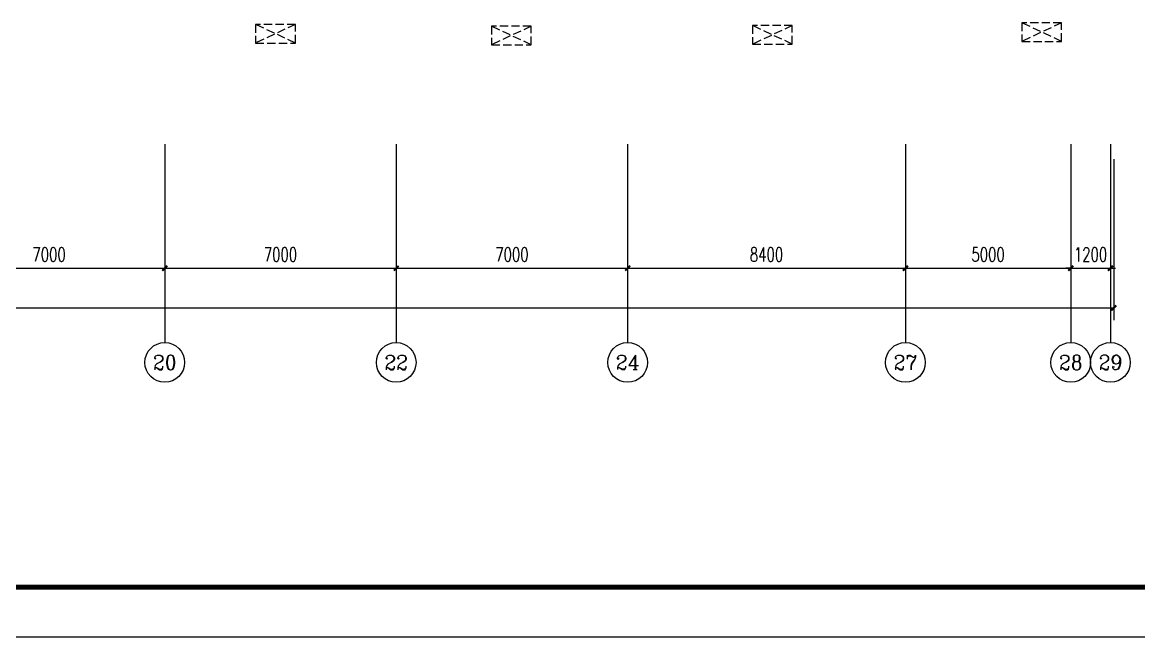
# Model space of a CAD drawing. Extents: x 0 to 302064749, y -59725395 to 1524223.
# Drawn here: x 2138423 to 2172184, y 1398073 to 1416659 of the extents above; entities that cross this region are included whole.
import ezdxf
from ezdxf.enums import TextEntityAlignment as Align

# ---------------------------------------------------------------- set-up
doc = ezdxf.new("R2010")
doc.units = 0
doc.header["$LTSCALE"] = 1000
doc.linetypes.add('DASH', pattern=[0.35, 0.25, -0.1])
for name, color, linetype in [('0-底图', 7, 'Continuous'), ('AXIS', 3, 'Continuous'), ('AXIS_TEXT', 7, 'Continuous'), ('BTTK', 7, 'Continuous'), ('PUB_TITLE', 4, 'Continuous'), ('空调外机', 211, 'Continuous')]:
    doc.layers.add(name, color=color, linetype=linetype)
doc.styles.add('_TCH_AXIS', font='COMPLEX', dxfattribs={"bigfont": 'GBCBIG'})
doc.styles.add('A_DIM_T3', font='simplex.shx', dxfattribs={"width": 0.7, "bigfont": 'gbcbig.shx'})
doc.styles.add('COMPLEX', font='COMPLEX')
doc.styles.add('HZ(TK)', font='geniso.shx', dxfattribs={"width": 0.9, "bigfont": 'hztxt.shx'})
doc.dimstyles.new('_TCH_ARCH&&150', dxfattribs={"dimtxt": 420, "dimasz": 150, "dimexe": 375, "dimexo": 450, "dimgap": 202.5, "dimtad": 1, "dimdec": 0, "dimzin": 0, "dimdsep": 46, "dimtxsty": 'A_DIM_T3', "dimblk": 'ARCHTICK', "dimcen": 0.09, "dimclrt": 7, "dimazin": 2, "dimtfac": 1, "dimtdec": 0, "dimtix": 1, "dimtmove": 2, "dimatfit": 3, "dimfxl": 150, "dimtolj": 1, "dimtzin": 0, "dimarcsym": 0})

# ---------------------------------------------------------------- blocks, each defined once
blk = doc.blocks.new('vhtemplate_2020年新竖式图框_A0')
at = {"layer": 'PUB_TITLE', "color": 7}
blk.add_lwpolyline([(0, 0), (1189, 0), (1189, 841), (0, 841)], close=True, dxfattribs=at)
at = {"layer": 'PUB_TITLE', "const_width": 1}
blk.add_lwpolyline([(25, 10), (1179, 10), (1179, 831), (25, 831)], close=True, dxfattribs=at)
at = {"layer": 'BTTK', "color": 4, "style": 'HZ(TK)', "width": 0.9}
for tag, p in [('合作单位', (1144, 743.5)), ('建设单位', (1144, 209.5)), ('工程名称', (1144, 176.5)), ('子项名称', (1154, 160)), ('图纸名称', (1144, 141))]:
    blk.add_attdef(tag, text='', height=3.5, dxfattribs=at).set_placement(p, align=Align.MIDDLE_CENTER)
for tag, p in [('注册证书号', (1156.5, 309.01)), ('注册印章号', (1156.5, 301.01)), ('设计号', (1154, 193)), ('图别', (1137.75, 34)), ('图号', (1170.25, 34)), ('版本号', (1137.75, 26)), ('日期', (1170.25, 26))]:
    blk.add_attdef(tag, text='', height=3.5, dxfattribs=at).set_placement(p, align=Align.MIDDLE)
blk = doc.blocks.new('_AXISO')
blk.add_circle((0, 0), 0.5)
at = {"layer": 'AXIS_TEXT', "style": 'COMPLEX', "width": 1.041667}
blk.add_attdef('A', text='', height=0.56, dxfattribs=at).set_placement((-0.25, -0.28), (0.25, -0.28), align=Align.FIT)
blk = doc.blocks.new('_ArchTick')
at = {"color": 0, "linetype": 'ByBlock', "const_width": 0.4}
blk.add_lwpolyline([(-0.5, -0.5), (0.5, 0.5)], dxfattribs=at)
blk = doc.blocks.new('*D1063')
at = {"layer": 'AXIS', "color": 0, "lineweight": -2, "transparency": 16777216}
for p, q in [((1138333, -66404), (1138333, -70079)), ((1145333, -66404), (1145333, -70079)), ((1138333, -69704), (1145333, -69704))]:
    blk.add_line(p, q, dxfattribs=at)
at = {"layer": 'Defpoints', "color": 0, "transparency": 16777216}
for p in [(1138333, -65954), (1145333, -65954), (1145333, -69704)]:
    blk.add_point(p, dxfattribs=at)
at = {"layer": 'AXIS', "color": 0, "lineweight": -2, "transparency": 16777216, "xscale": 150, "yscale": 150, "zscale": 150, "rotation": 180}
blk.add_blockref('_ArchTick', (1138333, -69704), dxfattribs=at)
at = {"layer": 'AXIS', "color": 0, "lineweight": -2, "transparency": 16777216, "xscale": 150, "yscale": 150, "zscale": 150}
blk.add_blockref('_ArchTick', (1145333, -69704), dxfattribs=at)
at = {"layer": 'AXIS', "color": 7, "transparency": 16777216, "insert": (1141833, -69292), "char_height": 420, "attachment_point": 5, "style": 'A_DIM_T3'}
blk.add_mtext('\\A1;7000', dxfattribs=at)
blk = doc.blocks.new('*D1064')
at = {"layer": 'AXIS', "color": 0, "lineweight": -2, "transparency": 16777216}
for p, q in [((1145333, -66404), (1145333, -70079)), ((1152333, -66404), (1152333, -70079)), ((1145333, -69704), (1152333, -69704))]:
    blk.add_line(p, q, dxfattribs=at)
at = {"layer": 'Defpoints', "color": 0, "transparency": 16777216}
for p in [(1145333, -65954), (1152333, -65954), (1152333, -69704)]:
    blk.add_point(p, dxfattribs=at)
at = {"layer": 'AXIS', "color": 0, "lineweight": -2, "transparency": 16777216, "xscale": 150, "yscale": 150, "zscale": 150, "rotation": 180}
blk.add_blockref('_ArchTick', (1145333, -69704), dxfattribs=at)
at = {"layer": 'AXIS', "color": 0, "lineweight": -2, "transparency": 16777216, "xscale": 150, "yscale": 150, "zscale": 150}
blk.add_blockref('_ArchTick', (1152333, -69704), dxfattribs=at)
at = {"layer": 'AXIS', "color": 7, "transparency": 16777216, "insert": (1148833, -69292), "char_height": 420, "attachment_point": 5, "style": 'A_DIM_T3'}
blk.add_mtext('\\A1;7000', dxfattribs=at)
blk = doc.blocks.new('*D1065')
at = {"layer": 'AXIS', "color": 0, "lineweight": -2, "transparency": 16777216}
for p, q in [((1152333, -66404), (1152333, -70079)), ((1159333, -66404), (1159333, -70079)), ((1152333, -69704), (1159333, -69704))]:
    blk.add_line(p, q, dxfattribs=at)
at = {"layer": 'Defpoints', "color": 0, "transparency": 16777216}
for p in [(1152333, -65954), (1159333, -65954), (1159333, -69704)]:
    blk.add_point(p, dxfattribs=at)
at = {"layer": 'AXIS', "color": 0, "lineweight": -2, "transparency": 16777216, "xscale": 150, "yscale": 150, "zscale": 150, "rotation": 180}
blk.add_blockref('_ArchTick', (1152333, -69704), dxfattribs=at)
at = {"layer": 'AXIS', "color": 0, "lineweight": -2, "transparency": 16777216, "xscale": 150, "yscale": 150, "zscale": 150}
blk.add_blockref('_ArchTick', (1159333, -69704), dxfattribs=at)
at = {"layer": 'AXIS', "color": 7, "transparency": 16777216, "insert": (1155833, -69292), "char_height": 420, "attachment_point": 5, "style": 'A_DIM_T3'}
blk.add_mtext('\\A1;7000', dxfattribs=at)
blk = doc.blocks.new('*D1066')
at = {"layer": 'AXIS', "color": 0, "lineweight": -2, "transparency": 16777216}
for p, q in [((1159333, -66404), (1159333, -70079)), ((1167733, -66404), (1167733, -70079)), ((1159333, -69704), (1167733, -69704))]:
    blk.add_line(p, q, dxfattribs=at)
at = {"layer": 'Defpoints', "color": 0, "transparency": 16777216}
for p in [(1159333, -65954), (1167733, -65954), (1167733, -69704)]:
    blk.add_point(p, dxfattribs=at)
at = {"layer": 'AXIS', "color": 0, "lineweight": -2, "transparency": 16777216, "xscale": 150, "yscale": 150, "zscale": 150, "rotation": 180}
blk.add_blockref('_ArchTick', (1159333, -69704), dxfattribs=at)
at = {"layer": 'AXIS', "color": 0, "lineweight": -2, "transparency": 16777216, "xscale": 150, "yscale": 150, "zscale": 150}
blk.add_blockref('_ArchTick', (1167733, -69704), dxfattribs=at)
at = {"layer": 'AXIS', "color": 7, "transparency": 16777216, "insert": (1163533, -69292), "char_height": 420, "attachment_point": 5, "style": 'A_DIM_T3'}
blk.add_mtext('\\A1;8400', dxfattribs=at)
blk = doc.blocks.new('*D1067')
at = {"layer": 'AXIS', "color": 0, "lineweight": -2, "transparency": 16777216}
for p, q in [((1167733, -66404), (1167733, -70079)), ((1172733, -66404), (1172733, -70079)), ((1167733, -69704), (1172733, -69704))]:
    blk.add_line(p, q, dxfattribs=at)
at = {"layer": 'Defpoints', "color": 0, "transparency": 16777216}
for p in [(1167733, -65954), (1172733, -65954), (1172733, -69704)]:
    blk.add_point(p, dxfattribs=at)
at = {"layer": 'AXIS', "color": 0, "lineweight": -2, "transparency": 16777216, "xscale": 150, "yscale": 150, "zscale": 150, "rotation": 180}
blk.add_blockref('_ArchTick', (1167733, -69704), dxfattribs=at)
at = {"layer": 'AXIS', "color": 0, "lineweight": -2, "transparency": 16777216, "xscale": 150, "yscale": 150, "zscale": 150}
blk.add_blockref('_ArchTick', (1172733, -69704), dxfattribs=at)
at = {"layer": 'AXIS', "color": 7, "transparency": 16777216, "insert": (1170233, -69292), "char_height": 420, "attachment_point": 5, "style": 'A_DIM_T3'}
blk.add_mtext('\\A1;5000', dxfattribs=at)
blk = doc.blocks.new('*D1068')
at = {"layer": 'AXIS', "color": 0, "lineweight": -2, "transparency": 16777216}
for p, q in [((1172733, -66404), (1172733, -70079)), ((1173933, -66404), (1173933, -70079)), ((1172733, -69704), (1172583, -69704)), ((1172733, -69704), (1173933, -69704)), ((1173933, -69704), (1174083, -69704))]:
    blk.add_line(p, q, dxfattribs=at)
at = {"layer": 'Defpoints', "color": 0, "transparency": 16777216}
for p in [(1172733, -65954), (1173933, -65954), (1173933, -69704)]:
    blk.add_point(p, dxfattribs=at)
at = {"layer": 'AXIS', "color": 0, "lineweight": -2, "transparency": 16777216, "xscale": 150, "yscale": 150, "zscale": 150}
blk.add_blockref('_ArchTick', (1172733, -69704), dxfattribs=at)
at = {"layer": 'AXIS', "color": 0, "lineweight": -2, "transparency": 16777216, "xscale": 150, "yscale": 150, "zscale": 150, "rotation": 180}
blk.add_blockref('_ArchTick', (1173933, -69704), dxfattribs=at)
at = {"layer": 'AXIS', "color": 7, "transparency": 16777216, "insert": (1173333, -69292), "char_height": 420, "attachment_point": 5, "style": 'A_DIM_T3'}
blk.add_mtext('\\A1;1200', dxfattribs=at)
blk = doc.blocks.new('*D1069')
at = {"layer": 'AXIS', "color": 0, "lineweight": -2, "transparency": 16777216}
for p, q in [((1062833, -66404), (1062833, -71279)), ((1174033, -66404), (1174033, -71279)), ((1062833, -70904), (1174033, -70904))]:
    blk.add_line(p, q, dxfattribs=at)
at = {"layer": 'Defpoints', "color": 0, "transparency": 16777216}
for p in [(1062833, -65954), (1174033, -65954), (1174033, -70904)]:
    blk.add_point(p, dxfattribs=at)
at = {"layer": 'AXIS', "color": 0, "lineweight": -2, "transparency": 16777216, "xscale": 150, "yscale": 150, "zscale": 150, "rotation": 180}
blk.add_blockref('_ArchTick', (1062833, -70904), dxfattribs=at)
at = {"layer": 'AXIS', "color": 0, "lineweight": -2, "transparency": 16777216, "xscale": 150, "yscale": 150, "zscale": 150}
blk.add_blockref('_ArchTick', (1174033, -70904), dxfattribs=at)
at = {"layer": 'AXIS', "color": 7, "transparency": 16777216, "insert": (1118433, -70492), "char_height": 420, "attachment_point": 5, "style": 'A_DIM_T3'}
blk.add_mtext('\\A1;111200', dxfattribs=at)
blk = doc.blocks.new('gfhjghj')
at = {"layer": 'AXIS'}
for p, q in [((1145332.7, -65954.1), (1145332.7, -71954.1)), ((1152332.7, -65954.1), (1152332.7, -71954.1)), ((1159332.7, -65954.1), (1159332.7, -71954.1)), ((1167732.7, -65954.1), (1167732.7, -71954.1)), ((1172732.7, -65954.1), (1172732.7, -71954.1)), ((1173932.7, -65954.1), (1173932.7, -71954.1))]:
    blk.add_line(p, q, dxfattribs=at)
at = {"layer": '空调外机', "linetype": 'DASH'}
for p, q in [((1149282.5, -62328.4), (1148082.5, -62890.9)), ((1149282.5, -62890.9), (1148082.5, -62328.4)), ((1156416.7, -62382), (1155216.7, -62944.5)), ((1156416.7, -62944.5), (1155216.7, -62382)), ((1164311.9, -62363.7), (1163111.9, -62926.2)), ((1164311.9, -62926.2), (1163111.9, -62363.7)), ((1172453.7, -62279.9), (1171253.7, -62842.4)), ((1172453.7, -62842.4), (1171253.7, -62279.9))]:
    blk.add_line(p, q, dxfattribs=at)
for points in [[(1149282.5, -62328.4), (1148082.5, -62328.4), (1148082.5, -62890.9), (1149282.5, -62890.9)], [(1156416.7, -62382), (1155216.7, -62382), (1155216.7, -62944.5), (1156416.7, -62944.5)], [(1164311.9, -62363.7), (1163111.9, -62363.7), (1163111.9, -62926.2), (1164311.9, -62926.2)], [(1172453.7, -62279.9), (1171253.7, -62279.9), (1171253.7, -62842.4), (1172453.7, -62842.4)]]:
    blk.add_lwpolyline(points, close=True, dxfattribs=at)
at = {"layer": 'AXIS'}
ref = blk.add_blockref('_AXISO', (1145332.7, -72554.1), dxfattribs=dict(at, xscale=1200, yscale=1200, zscale=1200))
ref.add_attrib('A', '20', dxfattribs={"layer": 'AXIS_TEXT', "height": 441.41, "style": '_TCH_AXIS'}).set_placement((1144975.4, -72774.8), (1145690.1, -72774.8), align=Align.FIT)
ref = blk.add_blockref('_AXISO', (1152332.7, -72554.1), dxfattribs=dict(at, xscale=1200, yscale=1200, zscale=1200))
ref.add_attrib('A', '22', dxfattribs={"layer": 'AXIS_TEXT', "height": 441.41, "style": '_TCH_AXIS'}).set_placement((1151975.4, -72774.8), (1152690.1, -72774.8), align=Align.FIT)
ref = blk.add_blockref('_AXISO', (1159332.7, -72554.1), dxfattribs=dict(at, xscale=1200, yscale=1200, zscale=1200))
ref.add_attrib('A', '24', dxfattribs={"layer": 'AXIS_TEXT', "height": 432.18, "style": '_TCH_AXIS', "width": 0.972222}).set_placement((1158972.6, -72770.2), (1159692.9, -72770.2), align=Align.FIT)
ref = blk.add_blockref('_AXISO', (1167732.7, -72554.1), dxfattribs=dict(at, xscale=1200, yscale=1200, zscale=1200))
ref.add_attrib('A', '27', dxfattribs={"layer": 'AXIS_TEXT', "height": 441.41, "style": '_TCH_AXIS'}).set_placement((1167375.4, -72774.8), (1168090.1, -72774.8), align=Align.FIT)
ref = blk.add_blockref('_AXISO', (1172732.7, -72554.1), dxfattribs=dict(at, xscale=1200, yscale=1200, zscale=1200))
ref.add_attrib('A', '28', dxfattribs={"layer": 'AXIS_TEXT', "height": 441.41, "style": '_TCH_AXIS'}).set_placement((1172375.4, -72774.8), (1173090.1, -72774.8), align=Align.FIT)
ref = blk.add_blockref('_AXISO', (1173932.7, -72554.1), dxfattribs=dict(at, xscale=1200, yscale=1200, zscale=1200))
ref.add_attrib('A', '29', dxfattribs={"layer": 'AXIS_TEXT', "height": 450.98, "style": '_TCH_AXIS', "width": 0.970588}).set_placement((1173578.4, -72779.6), (1174287.1, -72779.6), align=Align.FIT)
for p1, p2, distance, picture, middle in [((1062832.7, -65954.1), (1174032.7, -65954.1), -4950, '*D1069', (1118432.7, -70491.6)), ((1138332.7, -65954.1), (1145332.7, -65954.1), -3750, '*D1063', (1141832.7, -69291.6)), ((1145332.7, -65954.1), (1152332.7, -65954.1), -3750, '*D1064', (1148832.7, -69291.6)), ((1152332.7, -65954.1), (1159332.7, -65954.1), -3750, '*D1065', (1155832.7, -69291.6)), ((1159332.7, -65954.1), (1167732.7, -65954.1), -3750, '*D1066', (1163532.7, -69291.6)), ((1167732.7, -65954.1), (1172732.7, -65954.1), -3750, '*D1067', (1170232.7, -69291.6)), ((1172732.7, -65954.1), (1173932.7, -65954.1), -3750, '*D1068', (1173332.7, -69291.6))]:
    dim = blk.add_aligned_dim(p1=p1, p2=p2, distance=distance, dimstyle='_TCH_ARCH&&150', dxfattribs=at)
    dim.commit()
    dim.dimension.update_dxf_attribs({"geometry": picture, "text_midpoint": middle})

msp = doc.modelspace()

# ---------------------------------------------------------------- block references
at = {"layer": '0-底图', "xscale": 150, "yscale": 150, "zscale": 150}
msp.add_blockref('vhtemplate_2020年新竖式图框_A0', (2031892, 1398073), dxfattribs=at)
at = {"layer": '0-底图'}
msp.add_blockref('gfhjghj', (997397, 1478924), dxfattribs=at)

doc.saveas('drawing.dxf')
